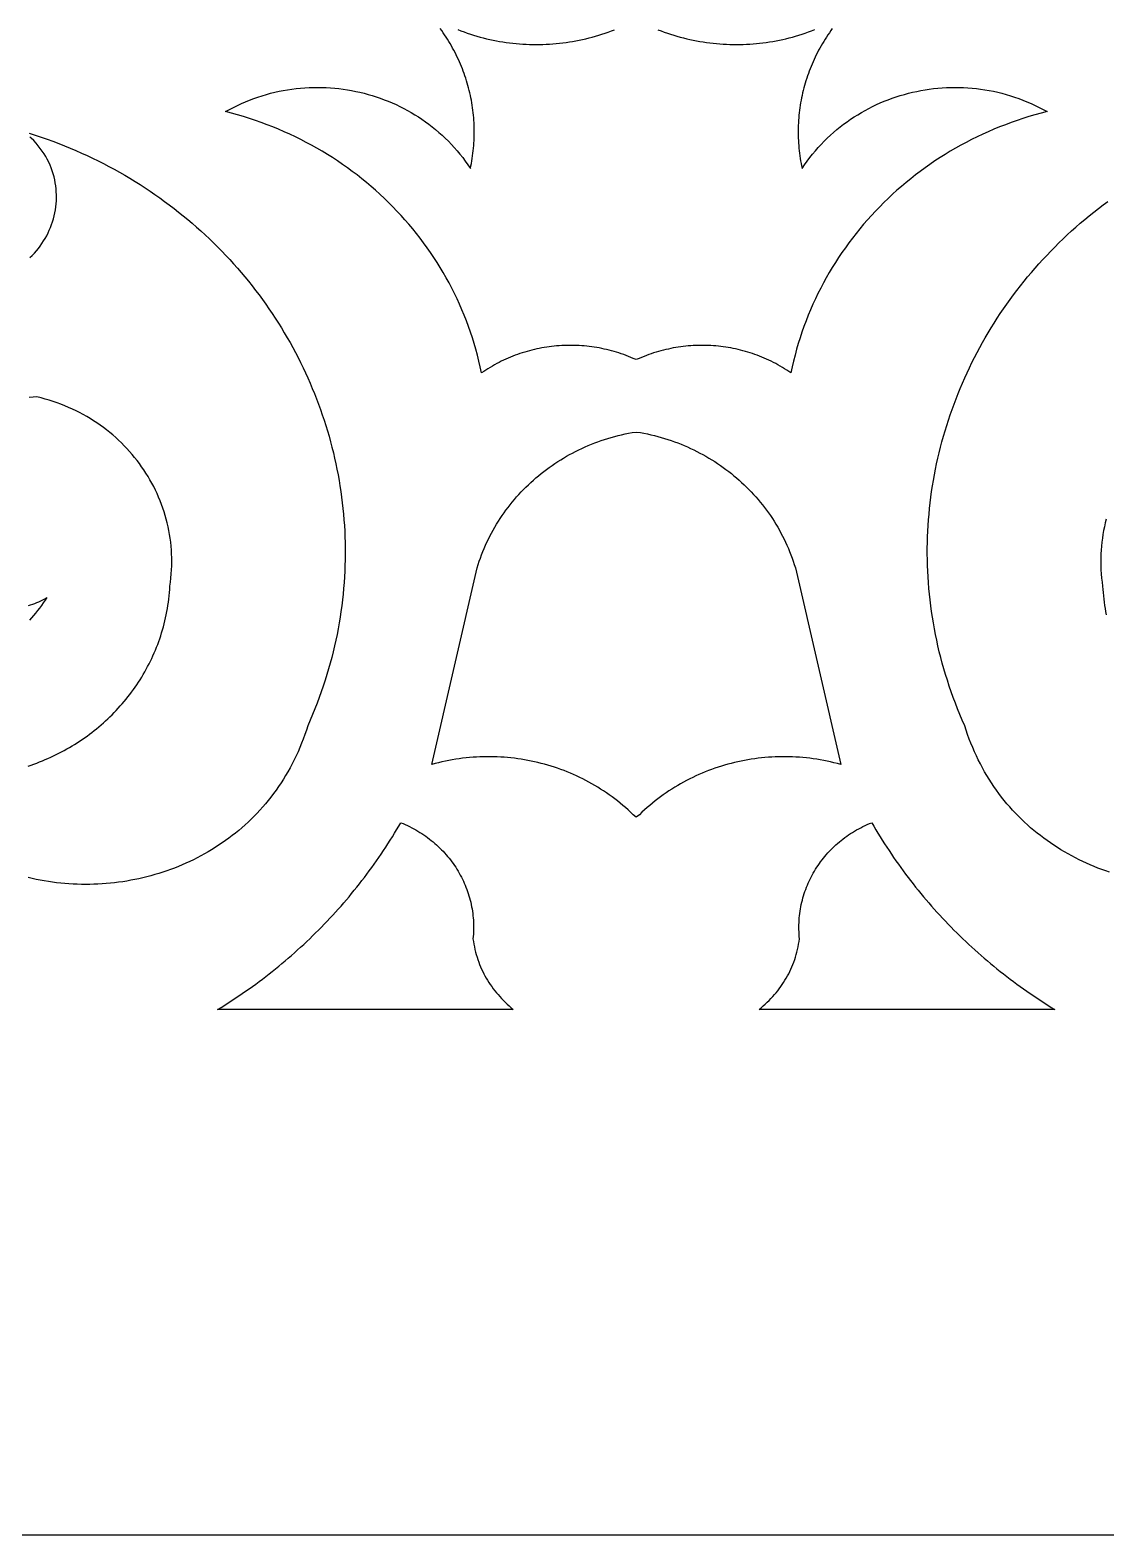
# Model space of a CAD drawing. Extents: x -167 to 167, y -60 to 60.
# Drawn here: x 60.3 to 101.3, y -60 to -2.7 of the extents above; entities that cross this region are included whole.
import ezdxf

# ---------------------------------------------------------------- set-up
doc = ezdxf.new("R2010")
doc.units = 0
doc.header["$MEASUREMENT"] = 0
doc.layers.add('LAYER_1', color=18, linetype='CONTINUOUS')

msp = doc.modelspace()

# ---------------------------------------------------------------- linework, layer by layer
at = {"layer": 'LAYER_1'}
for points in [[(166.732, -60), (166.732, 60), (-166.732, 60), (-166.732, -60)], [(83.526, -18.035), (83.66, -18.06), (83.793, -18.088), (83.925, -18.117), (84.056, -18.149), (84.187, -18.183), (84.316, -18.219), (84.445, -18.257), (84.572, -18.297), (84.699, -18.34), (84.824, -18.384), (84.949, -18.431), (85.072, -18.479), (85.195, -18.53), (85.316, -18.582), (85.436, -18.637), (85.555, -18.693), (85.673, -18.751), (85.789, -18.812), (85.905, -18.874), (86.019, -18.938), (86.132, -19.004), (86.244, -19.072), (86.354, -19.141), (86.463, -19.212), (86.57, -19.286), (86.677, -19.36), (86.782, -19.437), (86.885, -19.515), (86.987, -19.595), (87.087, -19.677), (87.186, -19.76), (87.284, -19.845), (87.38, -19.932), (87.474, -20.02), (87.567, -20.11), (87.658, -20.201), (87.748, -20.294), (87.835, -20.389), (87.922, -20.485), (88.006, -20.582), (88.089, -20.681), (88.17, -20.781), (88.249, -20.883), (88.326, -20.986), (88.402, -21.09), (88.476, -21.196), (88.548, -21.303), (88.617, -21.412), (88.686, -21.522), (88.752, -21.633), (88.816, -21.745), (88.878, -21.859), (88.938, -21.974), (88.996, -22.09), (89.052, -22.207), (89.106, -22.325), (89.158, -22.445), (89.208, -22.565), (89.256, -22.687), (89.301, -22.81), (89.344, -22.934), (89.385, -23.059), (89.424, -23.185), (91.157, -30.671), (91.027, -30.635), (90.896, -30.602), (90.765, -30.571), (90.634, -30.543), (90.503, -30.516), (90.371, -30.492), (90.24, -30.47), (90.108, -30.451), (89.976, -30.433), (89.844, -30.418), (89.712, -30.405), (89.58, -30.394), (89.449, -30.386), (89.317, -30.379), (89.185, -30.375), (89.053, -30.373), (88.921, -30.373), (88.79, -30.375), (88.659, -30.379), (88.528, -30.386), (88.397, -30.394), (88.266, -30.405), (88.136, -30.418), (88.006, -30.433), (87.876, -30.45), (87.747, -30.469), (87.618, -30.49), (87.49, -30.514), (87.362, -30.539), (87.235, -30.566), (87.108, -30.596), (86.981, -30.627), (86.855, -30.661), (86.73, -30.696), (86.606, -30.734), (86.482, -30.774), (86.358, -30.815), (86.236, -30.859), (86.114, -30.905), (85.993, -30.952), (85.873, -31.002), (85.753, -31.053), (85.635, -31.107), (85.517, -31.163), (85.4, -31.22), (85.285, -31.28), (85.056, -31.404), (84.943, -31.469), (84.831, -31.537), (84.721, -31.606), (84.611, -31.677), (84.502, -31.749), (84.395, -31.824), (84.289, -31.901), (84.184, -31.979), (84.08, -32.06), (83.978, -32.142), (83.877, -32.226), (83.777, -32.312), (83.679, -32.4), (83.581, -32.489), (83.486, -32.581), (83.365, -32.674), (83.245, -32.581), (83.149, -32.489), (83.052, -32.4), (82.954, -32.312), (82.854, -32.226), (82.753, -32.142), (82.65, -32.06), (82.547, -31.979), (82.442, -31.901), (82.336, -31.824), (82.228, -31.749), (82.12, -31.677), (82.01, -31.606), (81.899, -31.537), (81.788, -31.469), (81.675, -31.404), (81.446, -31.28), (81.33, -31.22), (81.213, -31.163), (81.096, -31.107), (80.977, -31.053), (80.858, -31.002), (80.738, -30.952), (80.617, -30.905), (80.495, -30.859), (80.372, -30.815), (80.249, -30.774), (80.125, -30.734), (80, -30.696), (79.875, -30.661), (79.749, -30.627), (79.623, -30.596), (79.496, -30.566), (79.369, -30.539), (79.241, -30.514), (79.112, -30.49), (78.984, -30.469), (78.854, -30.45), (78.725, -30.433), (78.595, -30.418), (78.464, -30.405), (78.334, -30.394), (78.203, -30.386), (78.072, -30.379), (77.941, -30.375), (77.809, -30.373), (77.678, -30.373), (77.546, -30.375), (77.414, -30.379), (77.282, -30.386), (77.15, -30.394), (77.018, -30.405), (76.886, -30.418), (76.754, -30.433), (76.623, -30.451), (76.491, -30.47), (76.359, -30.492), (76.228, -30.516), (76.097, -30.543), (75.966, -30.571), (75.835, -30.602), (75.704, -30.635), (75.574, -30.671), (77.306, -23.185), (77.345, -23.059), (77.386, -22.934), (77.43, -22.81), (77.475, -22.687), (77.523, -22.565), (77.572, -22.445), (77.624, -22.325), (77.678, -22.207), (77.734, -22.09), (77.793, -21.974), (77.853, -21.859), (77.915, -21.745), (77.979, -21.633), (78.045, -21.522), (78.113, -21.412), (78.183, -21.303), (78.255, -21.196), (78.329, -21.09), (78.404, -20.986), (78.482, -20.883), (78.561, -20.781), (78.642, -20.681), (78.725, -20.582), (78.809, -20.485), (78.895, -20.389), (78.983, -20.294), (79.073, -20.201), (79.164, -20.11), (79.257, -20.02), (79.351, -19.932), (79.447, -19.845), (79.544, -19.76), (79.643, -19.677), (79.744, -19.595), (79.846, -19.515), (79.949, -19.437), (80.054, -19.36), (80.16, -19.286), (80.268, -19.212), (80.377, -19.141), (80.487, -19.072), (80.599, -19.004), (80.712, -18.938), (80.826, -18.874), (80.941, -18.812), (81.058, -18.751), (81.176, -18.693), (81.295, -18.637), (81.415, -18.582), (81.536, -18.53), (81.659, -18.479), (81.782, -18.431), (81.906, -18.384), (82.032, -18.34), (82.159, -18.297), (82.286, -18.257), (82.415, -18.219), (82.544, -18.183), (82.674, -18.149), (82.806, -18.117), (82.938, -18.088), (83.071, -18.06), (83.204, -18.035), (83.365, -18.013)], [(74.483, -32.921), (74.567, -32.957), (74.651, -32.995), (74.733, -33.035), (74.814, -33.076), (74.894, -33.118), (74.973, -33.162), (75.05, -33.207), (75.127, -33.254), (75.202, -33.302), (75.276, -33.351), (75.349, -33.401), (75.421, -33.453), (75.492, -33.507), (75.561, -33.561), (75.629, -33.617), (75.696, -33.674), (75.761, -33.732), (75.825, -33.791), (75.888, -33.851), (75.95, -33.913), (76.01, -33.976), (76.069, -34.039), (76.126, -34.104), (76.182, -34.17), (76.237, -34.237), (76.29, -34.304), (76.342, -34.373), (76.393, -34.443), (76.442, -34.513), (76.489, -34.585), (76.535, -34.657), (76.58, -34.73), (76.623, -34.804), (76.664, -34.879), (76.705, -34.955), (76.743, -35.031), (76.78, -35.109), (76.815, -35.186), (76.849, -35.265), (76.881, -35.344), (76.912, -35.424), (76.941, -35.505), (76.968, -35.586), (76.993, -35.668), (77.017, -35.75), (77.04, -35.833), (77.06, -35.916), (77.079, -36), (77.096, -36.084), (77.112, -36.169), (77.125, -36.254), (77.137, -36.34), (77.147, -36.426), (77.156, -36.512), (77.162, -36.599), (77.167, -36.686), (77.169, -36.774), (77.17, -36.861), (77.17, -36.949), (77.167, -37.037), (77.162, -37.125), (77.156, -37.214), (77.147, -37.303), (77.163, -37.408), (77.18, -37.511), (77.2, -37.613), (77.222, -37.713), (77.246, -37.812), (77.273, -37.909), (77.301, -38.005), (77.332, -38.099), (77.365, -38.192), (77.399, -38.283), (77.436, -38.373), (77.475, -38.462), (77.517, -38.549), (77.56, -38.635), (77.605, -38.72), (77.652, -38.804), (77.702, -38.886), (77.753, -38.967), (77.807, -39.048), (77.862, -39.127), (77.92, -39.205), (77.979, -39.282), (78.041, -39.358), (78.104, -39.432), (78.169, -39.506), (78.237, -39.58), (78.306, -39.652), (78.377, -39.723), (78.45, -39.793), (78.525, -39.863), (78.602, -39.932), (78.681, -40), (67.422, -39.999), (67.558, -39.916), (67.693, -39.831), (67.827, -39.746), (67.961, -39.659), (68.094, -39.572), (68.226, -39.483), (68.358, -39.394), (68.488, -39.303), (68.618, -39.212), (68.747, -39.12), (68.875, -39.027), (69.003, -38.932), (69.129, -38.837), (69.255, -38.741), (69.38, -38.645), (69.504, -38.547), (69.628, -38.448), (69.75, -38.349), (69.872, -38.248), (69.993, -38.147), (70.113, -38.044), (70.232, -37.941), (70.35, -37.837), (70.467, -37.732), (70.584, -37.627), (70.7, -37.52), (70.814, -37.413), (70.928, -37.304), (71.041, -37.195), (71.153, -37.085), (71.265, -36.975), (71.375, -36.863), (71.484, -36.751), (71.593, -36.637), (71.7, -36.523), (71.807, -36.408), (71.913, -36.293), (72.018, -36.176), (72.121, -36.059), (72.224, -35.941), (72.326, -35.822), (72.427, -35.703), (72.527, -35.582), (72.626, -35.461), (72.725, -35.339), (72.822, -35.217), (72.918, -35.093), (73.013, -34.969), (73.107, -34.844), (73.2, -34.719), (73.293, -34.592), (73.384, -34.465), (73.474, -34.337), (73.563, -34.209), (73.651, -34.08), (73.738, -33.95), (73.824, -33.819), (73.909, -33.688), (73.993, -33.556), (74.076, -33.423), (74.158, -33.29), (74.239, -33.156), (74.319, -33.021), (74.398, -32.886)], [(92.412, -33.021), (92.492, -33.156), (92.572, -33.29), (92.654, -33.423), (92.737, -33.556), (92.821, -33.688), (92.906, -33.819), (92.992, -33.95), (93.08, -34.08), (93.168, -34.209), (93.257, -34.337), (93.347, -34.465), (93.438, -34.592), (93.53, -34.719), (93.624, -34.844), (93.718, -34.969), (93.813, -35.093), (93.909, -35.217), (94.006, -35.339), (94.104, -35.461), (94.203, -35.582), (94.303, -35.703), (94.404, -35.822), (94.506, -35.941), (94.609, -36.059), (94.713, -36.176), (94.818, -36.293), (94.924, -36.408), (95.03, -36.523), (95.138, -36.637), (95.246, -36.751), (95.356, -36.863), (95.466, -36.975), (95.577, -37.085), (95.689, -37.195), (95.802, -37.304), (95.916, -37.413), (96.031, -37.52), (96.147, -37.627), (96.263, -37.732), (96.381, -37.837), (96.499, -37.941), (96.618, -38.044), (96.738, -38.147), (96.859, -38.248), (96.981, -38.349), (97.103, -38.448), (97.226, -38.547), (97.351, -38.645), (97.476, -38.741), (97.601, -38.837), (97.728, -38.932), (97.855, -39.027), (97.984, -39.12), (98.113, -39.212), (98.242, -39.303), (98.373, -39.394), (98.504, -39.483), (98.637, -39.572), (98.77, -39.659), (98.903, -39.746), (99.038, -39.831), (99.173, -39.916), (99.309, -39.999), (88.05, -40), (88.128, -39.932), (88.205, -39.863), (88.28, -39.793), (88.354, -39.723), (88.425, -39.652), (88.494, -39.58), (88.561, -39.506), (88.627, -39.432), (88.69, -39.358), (88.752, -39.282), (88.811, -39.205), (88.869, -39.127), (88.924, -39.048), (88.977, -38.967), (89.029, -38.886), (89.078, -38.804), (89.126, -38.72), (89.171, -38.635), (89.214, -38.549), (89.255, -38.462), (89.294, -38.373), (89.331, -38.283), (89.366, -38.192), (89.399, -38.099), (89.429, -38.005), (89.458, -37.909), (89.484, -37.812), (89.509, -37.713), (89.531, -37.613), (89.55, -37.511), (89.568, -37.408), (89.584, -37.303), (89.575, -37.214), (89.569, -37.125), (89.564, -37.037), (89.561, -36.949), (89.56, -36.861), (89.561, -36.774), (89.564, -36.686), (89.569, -36.599), (89.575, -36.512), (89.584, -36.426), (89.594, -36.34), (89.605, -36.254), (89.619, -36.169), (89.634, -36.084), (89.652, -36), (89.67, -35.916), (89.691, -35.833), (89.713, -35.75), (89.737, -35.668), (89.763, -35.586), (89.79, -35.505), (89.819, -35.424), (89.85, -35.344), (89.882, -35.265), (89.915, -35.186), (89.951, -35.109), (89.988, -35.031), (90.026, -34.955), (90.066, -34.879), (90.108, -34.804), (90.151, -34.73), (90.195, -34.657), (90.241, -34.585), (90.289, -34.513), (90.338, -34.443), (90.388, -34.373), (90.44, -34.304), (90.494, -34.237), (90.548, -34.17), (90.604, -34.104), (90.662, -34.039), (90.721, -33.976), (90.781, -33.913), (90.843, -33.851), (90.905, -33.791), (90.97, -33.732), (91.035, -33.674), (91.102, -33.617), (91.17, -33.561), (91.239, -33.507), (91.31, -33.453), (91.381, -33.401), (91.454, -33.351), (91.528, -33.302), (91.604, -33.254), (91.68, -33.207), (91.758, -33.162), (91.837, -33.118), (91.917, -33.076), (91.998, -33.035), (92.08, -32.995), (92.163, -32.957), (92.248, -32.921), (92.333, -32.886)]]:
    msp.add_lwpolyline(points, close=True, dxfattribs=at)
for points in [[(90.833, -2.653), (90.775, -2.733), (90.719, -2.814), (90.663, -2.895), (90.609, -2.977), (90.556, -3.059), (90.505, -3.142), (90.454, -3.226), (90.405, -3.311), (90.358, -3.396), (90.311, -3.481), (90.266, -3.567), (90.222, -3.654), (90.18, -3.741), (90.139, -3.829), (90.099, -3.917), (90.06, -4.006), (90.023, -4.095), (89.987, -4.184), (89.953, -4.274), (89.919, -4.365), (89.887, -4.456), (89.857, -4.547), (89.828, -4.639), (89.8, -4.731), (89.773, -4.823), (89.748, -4.916), (89.724, -5.009), (89.702, -5.102), (89.681, -5.196), (89.661, -5.29), (89.643, -5.384), (89.626, -5.479), (89.611, -5.573), (89.596, -5.668), (89.584, -5.764), (89.572, -5.859), (89.562, -5.955), (89.554, -6.05), (89.547, -6.146), (89.541, -6.242), (89.537, -6.339), (89.534, -6.435), (89.532, -6.531), (89.532, -6.628), (89.534, -6.724), (89.536, -6.821), (89.541, -6.918), (89.546, -7.015), (89.553, -7.111), (89.562, -7.208), (89.572, -7.305), (89.584, -7.402), (89.596, -7.498), (89.611, -7.595), (89.627, -7.691), (89.644, -7.788), (89.663, -7.884), (89.683, -7.981), (89.778, -7.84), (89.875, -7.703), (89.976, -7.568), (90.08, -7.437), (90.186, -7.309), (90.295, -7.184), (90.407, -7.062), (90.522, -6.943), (90.639, -6.828), (90.759, -6.715), (90.881, -6.606), (91.006, -6.5), (91.133, -6.397), (91.262, -6.298), (91.394, -6.201), (91.527, -6.108), (91.662, -6.019), (91.8, -5.932), (91.939, -5.849), (92.08, -5.769), (92.223, -5.693), (92.368, -5.62), (92.514, -5.55), (92.661, -5.484), (92.811, -5.421), (92.961, -5.362), (93.113, -5.306), (93.266, -5.253), (93.42, -5.204), (93.576, -5.159), (93.732, -5.117), (93.889, -5.079), (94.048, -5.044), (94.207, -5.013), (94.367, -4.985), (94.527, -4.961), (94.688, -4.94), (94.85, -4.924), (95.012, -4.91), (95.175, -4.901), (95.337, -4.895), (95.501, -4.893), (95.664, -4.895), (95.827, -4.9), (95.991, -4.909), (96.154, -4.922), (96.318, -4.938), (96.481, -4.959), (96.644, -4.983), (96.807, -5.011), (96.969, -5.043), (97.131, -5.079), (97.292, -5.119), (97.453, -5.162), (97.613, -5.21), (97.772, -5.261), (97.931, -5.317), (98.089, -5.376), (98.246, -5.439), (98.401, -5.506), (98.556, -5.578), (98.71, -5.653), (98.862, -5.733), (99.013, -5.816), (98.78, -5.876), (98.55, -5.939), (98.321, -6.007), (98.094, -6.078), (97.868, -6.153), (97.645, -6.231), (97.424, -6.313), (97.204, -6.399), (96.987, -6.488), (96.772, -6.581), (96.559, -6.677), (96.348, -6.777), (96.139, -6.88), (95.932, -6.986), (95.728, -7.096), (95.526, -7.209), (95.326, -7.326), (95.129, -7.445), (94.934, -7.568), (94.742, -7.694), (94.552, -7.823), (94.364, -7.955), (94.179, -8.09), (93.997, -8.228), (93.817, -8.369), (93.64, -8.513), (93.466, -8.66), (93.294, -8.809), (93.125, -8.962), (92.959, -9.117), (92.796, -9.275), (92.636, -9.435), (92.478, -9.599), (92.324, -9.764), (92.173, -9.933), (92.024, -10.104), (91.879, -10.277), (91.737, -10.453), (91.598, -10.631), (91.462, -10.812), (91.329, -10.995), (91.2, -11.18), (91.074, -11.368), (90.951, -11.557), (90.832, -11.749), (90.716, -11.943), (90.604, -12.14), (90.495, -12.338), (90.389, -12.538), (90.287, -12.741), (90.189, -12.945), (90.095, -13.151), (90.004, -13.359), (89.916, -13.569), (89.833, -13.781), (89.753, -13.994), (89.677, -14.21), (89.605, -14.426), (89.537, -14.645), (89.473, -14.865), (89.413, -15.087), (89.357, -15.31), (89.304, -15.535), (89.256, -15.761), (89.176, -15.707), (89.094, -15.653), (89.012, -15.602), (88.929, -15.551), (88.846, -15.502), (88.761, -15.455), (88.676, -15.409), (88.591, -15.364), (88.505, -15.321), (88.418, -15.28), (88.331, -15.239), (88.243, -15.201), (88.154, -15.164), (88.065, -15.128), (87.976, -15.093), (87.886, -15.061), (87.795, -15.029), (87.704, -14.999), (87.613, -14.971), (87.521, -14.944), (87.429, -14.919), (87.337, -14.895), (87.244, -14.872), (87.151, -14.851), (87.057, -14.832), (86.964, -14.814), (86.87, -14.797), (86.775, -14.782), (86.681, -14.769), (86.586, -14.757), (86.492, -14.746), (86.397, -14.737), (86.301, -14.73), (86.206, -14.724), (86.111, -14.719), (86.015, -14.716), (85.92, -14.714), (85.824, -14.714), (85.729, -14.716), (85.633, -14.719), (85.538, -14.723), (85.442, -14.73), (85.347, -14.737), (85.251, -14.746), (85.156, -14.757), (85.061, -14.769), (84.966, -14.783), (84.871, -14.798), (84.776, -14.814), (84.682, -14.833), (84.588, -14.853), (84.494, -14.874), (84.4, -14.897), (84.306, -14.921), (84.213, -14.947), (84.12, -14.974), (84.028, -15.003), (83.936, -15.034), (83.844, -15.066), (83.752, -15.1), (83.661, -15.135), (83.571, -15.172), (83.481, -15.21), (83.365, -15.25), (83.25, -15.21), (83.16, -15.172), (83.069, -15.135), (82.978, -15.1), (82.887, -15.066), (82.795, -15.034), (82.703, -15.003), (82.61, -14.974), (82.518, -14.947), (82.424, -14.921), (82.331, -14.897), (82.237, -14.874), (82.143, -14.853), (82.049, -14.833), (81.954, -14.814), (81.86, -14.798), (81.765, -14.783), (81.67, -14.769), (81.575, -14.757), (81.479, -14.746), (81.384, -14.737), (81.289, -14.73), (81.193, -14.723), (81.097, -14.719), (81.002, -14.716), (80.906, -14.714), (80.811, -14.714), (80.715, -14.716), (80.62, -14.719), (80.525, -14.724), (80.429, -14.73), (80.334, -14.737), (80.239, -14.746), (80.144, -14.757), (80.05, -14.769), (79.955, -14.782), (79.861, -14.797), (79.767, -14.814), (79.673, -14.832), (79.58, -14.851), (79.487, -14.872), (79.394, -14.895), (79.302, -14.919), (79.209, -14.944), (79.118, -14.971), (79.026, -14.999), (78.936, -15.029), (78.845, -15.061), (78.755, -15.093), (78.666, -15.128), (78.577, -15.164), (78.488, -15.201), (78.4, -15.239), (78.313, -15.28), (78.226, -15.321), (78.14, -15.364), (78.054, -15.409), (77.969, -15.455), (77.885, -15.502), (77.802, -15.551), (77.719, -15.602), (77.636, -15.653), (77.555, -15.707), (77.474, -15.761), (77.426, -15.535), (77.374, -15.31), (77.318, -15.087), (77.258, -14.865), (77.194, -14.645), (77.125, -14.426), (77.053, -14.21), (76.978, -13.994), (76.898, -13.781), (76.814, -13.569), (76.727, -13.359), (76.636, -13.151), (76.541, -12.945), (76.443, -12.741), (76.341, -12.538), (76.236, -12.338), (76.127, -12.14), (76.015, -11.943), (75.899, -11.749), (75.779, -11.557), (75.657, -11.368), (75.531, -11.18), (75.401, -10.995), (75.269, -10.812), (75.133, -10.631), (74.994, -10.453), (74.852, -10.277), (74.706, -10.104), (74.558, -9.933), (74.407, -9.764), (74.252, -9.599), (74.095, -9.435), (73.935, -9.275), (73.772, -9.117), (73.606, -8.962), (73.437, -8.809), (73.265, -8.66), (73.091, -8.513), (72.914, -8.369), (72.734, -8.228), (72.552, -8.09), (72.367, -7.955), (72.179, -7.823), (71.989, -7.694), (71.797, -7.568), (71.602, -7.445), (71.404, -7.326), (71.205, -7.209), (71.003, -7.096), (70.798, -6.986), (70.592, -6.88), (70.383, -6.777), (70.172, -6.677), (69.959, -6.581), (69.744, -6.488), (69.526, -6.399), (69.307, -6.313), (69.086, -6.231), (68.862, -6.153), (68.637, -6.078), (68.41, -6.007), (68.181, -5.939), (67.95, -5.876), (67.718, -5.816), (67.869, -5.733), (68.021, -5.653), (68.175, -5.578), (68.329, -5.506), (68.485, -5.439), (68.642, -5.376), (68.8, -5.317), (68.958, -5.261), (69.118, -5.21), (69.278, -5.162), (69.438, -5.119), (69.6, -5.079), (69.762, -5.043), (69.924, -5.011), (70.087, -4.983), (70.25, -4.959), (70.413, -4.938), (70.576, -4.922), (70.74, -4.909), (70.903, -4.9), (71.067, -4.895), (71.23, -4.893), (71.393, -4.895), (71.556, -4.901), (71.719, -4.91), (71.881, -4.924), (72.043, -4.94), (72.204, -4.961), (72.364, -4.985), (72.524, -5.013), (72.683, -5.044), (72.841, -5.079), (72.999, -5.117), (73.155, -5.159), (73.311, -5.204), (73.465, -5.253), (73.618, -5.306), (73.77, -5.362), (73.92, -5.421), (74.069, -5.484), (74.217, -5.55), (74.363, -5.62), (74.508, -5.693), (74.65, -5.769), (74.792, -5.849), (74.931, -5.932), (75.068, -6.019), (75.204, -6.108), (75.337, -6.201), (75.469, -6.298), (75.598, -6.397), (75.725, -6.5), (75.849, -6.606), (75.971, -6.715), (76.091, -6.828), (76.209, -6.943), (76.323, -7.062), (76.435, -7.184), (76.545, -7.309), (76.651, -7.437), (76.755, -7.568), (76.855, -7.703), (76.953, -7.84), (77.048, -7.981), (77.068, -7.884), (77.087, -7.788), (77.104, -7.691), (77.12, -7.595), (77.134, -7.498), (77.147, -7.402), (77.159, -7.305), (77.169, -7.208), (77.177, -7.111), (77.184, -7.015), (77.19, -6.918), (77.194, -6.821), (77.197, -6.724), (77.198, -6.628), (77.198, -6.531), (77.197, -6.435), (77.194, -6.339), (77.19, -6.242), (77.184, -6.146), (77.177, -6.05), (77.168, -5.955), (77.158, -5.859), (77.147, -5.764), (77.134, -5.668), (77.12, -5.573), (77.105, -5.479), (77.088, -5.384), (77.069, -5.29), (77.05, -5.196), (77.029, -5.102), (77.006, -5.009), (76.983, -4.916), (76.957, -4.823), (76.931, -4.731), (76.903, -4.639), (76.874, -4.547), (76.843, -4.456), (76.811, -4.365), (76.778, -4.274), (76.744, -4.184), (76.708, -4.095), (76.67, -4.006), (76.632, -3.917), (76.592, -3.829), (76.551, -3.741), (76.508, -3.654), (76.465, -3.567), (76.419, -3.481), (76.373, -3.396), (76.325, -3.311), (76.276, -3.226), (76.226, -3.142), (76.174, -3.059), (76.122, -2.977), (76.067, -2.895), (76.012, -2.814), (75.955, -2.733), (75.897, -2.653)], [(76.568, -2.692), (76.688, -2.739), (76.808, -2.783), (76.929, -2.825), (77.05, -2.865), (77.172, -2.904), (77.294, -2.94), (77.417, -2.975), (77.541, -3.007), (77.664, -3.038), (77.788, -3.066), (77.913, -3.093), (78.038, -3.118), (78.163, -3.14), (78.288, -3.161), (78.414, -3.18), (78.54, -3.197), (78.666, -3.211), (78.792, -3.224), (78.919, -3.235), (79.045, -3.244), (79.172, -3.251), (79.299, -3.256), (79.426, -3.259), (79.553, -3.261), (79.679, -3.26), (79.806, -3.257), (79.933, -3.252), (80.06, -3.245), (80.187, -3.237), (80.313, -3.226), (80.44, -3.213), (80.566, -3.199), (80.692, -3.182), (80.818, -3.164), (80.943, -3.143), (81.069, -3.121), (81.194, -3.096), (81.319, -3.07), (81.443, -3.041), (81.567, -3.011), (81.691, -2.979), (81.814, -2.944), (81.936, -2.908), (82.059, -2.87), (82.18, -2.83), (82.302, -2.787), (82.422, -2.743), (82.542, -2.697)], [(84.188, -2.697), (84.309, -2.743), (84.429, -2.787), (84.55, -2.83), (84.672, -2.87), (84.794, -2.908), (84.917, -2.944), (85.04, -2.979), (85.164, -3.011), (85.288, -3.041), (85.412, -3.07), (85.537, -3.096), (85.662, -3.121), (85.787, -3.143), (85.913, -3.164), (86.039, -3.182), (86.165, -3.199), (86.291, -3.213), (86.417, -3.226), (86.544, -3.237), (86.671, -3.245), (86.798, -3.252), (86.924, -3.257), (87.051, -3.26), (87.178, -3.261), (87.305, -3.259), (87.432, -3.256), (87.559, -3.251), (87.686, -3.244), (87.812, -3.235), (87.939, -3.224), (88.065, -3.211), (88.191, -3.197), (88.317, -3.18), (88.443, -3.161), (88.568, -3.14), (88.693, -3.118), (88.818, -3.093), (88.942, -3.066), (89.066, -3.038), (89.19, -3.007), (89.313, -2.975), (89.436, -2.94), (89.559, -2.904), (89.68, -2.865), (89.802, -2.825), (89.923, -2.783), (90.043, -2.739), (90.162, -2.692)], [(60.243, -6.632), (60.472, -6.706), (60.7, -6.783), (60.925, -6.862), (61.149, -6.944), (61.371, -7.028), (61.591, -7.115), (61.809, -7.205), (62.025, -7.297), (62.239, -7.392), (62.452, -7.489), (62.662, -7.589), (62.871, -7.691), (63.078, -7.796), (63.283, -7.903), (63.485, -8.012), (63.686, -8.124), (63.885, -8.238), (64.082, -8.355), (64.277, -8.473), (64.47, -8.594), (64.66, -8.718), (64.849, -8.843), (65.036, -8.971), (65.22, -9.1), (65.403, -9.232), (65.583, -9.366), (65.762, -9.502), (65.938, -9.64), (66.112, -9.78), (66.284, -9.922), (66.454, -10.067), (66.621, -10.213), (66.787, -10.36), (66.95, -10.51), (67.111, -10.662), (67.27, -10.816), (67.427, -10.971), (67.581, -11.128), (67.733, -11.287), (67.883, -11.448), (68.03, -11.61), (68.176, -11.774), (68.319, -11.94), (68.459, -12.107), (68.598, -12.276), (68.734, -12.447), (68.867, -12.619), (68.999, -12.793), (69.127, -12.968), (69.254, -13.145), (69.378, -13.323), (69.5, -13.503), (69.619, -13.684), (69.736, -13.866), (69.85, -14.05), (69.962, -14.235), (70.072, -14.421), (70.179, -14.609), (70.283, -14.798), (70.385, -14.988), (70.485, -15.179), (70.581, -15.372), (70.676, -15.566), (70.768, -15.76), (70.857, -15.956), (70.943, -16.153), (71.028, -16.351), (71.109, -16.551), (71.188, -16.751), (71.264, -16.952), (71.337, -17.154), (71.408, -17.357), (71.477, -17.56), (71.542, -17.765), (71.605, -17.971), (71.665, -18.177), (71.722, -18.384), (71.777, -18.592), (71.829, -18.801), (71.878, -19.01), (71.925, -19.22), (71.968, -19.431), (72.009, -19.643), (72.047, -19.855), (72.082, -20.067), (72.115, -20.281), (72.144, -20.494), (72.171, -20.709), (72.195, -20.923), (72.216, -21.138), (72.234, -21.354), (72.249, -21.57), (72.261, -21.787), (72.271, -22.003), (72.277, -22.221), (72.28, -22.438), (72.281, -22.656), (72.278, -22.874), (72.273, -23.092), (72.264, -23.31), (72.253, -23.529), (72.238, -23.748), (72.221, -23.967), (72.2, -24.186), (72.176, -24.405), (72.15, -24.624), (72.12, -24.843), (72.087, -25.062), (72.051, -25.281), (72.011, -25.5), (71.969, -25.719), (71.924, -25.938), (71.875, -26.157), (71.823, -26.376), (71.768, -26.594), (71.71, -26.813), (71.649, -27.031), (71.584, -27.248), (71.516, -27.466), (71.445, -27.683), (71.371, -27.9), (71.293, -28.117), (71.212, -28.333), (71.128, -28.549), (71.041, -28.764), (70.95, -28.979), (70.856, -29.193), (70.801, -29.364), (70.743, -29.533), (70.683, -29.7), (70.619, -29.864), (70.553, -30.025), (70.484, -30.185), (70.412, -30.342), (70.338, -30.496), (70.261, -30.648), (70.181, -30.798), (70.098, -30.945), (70.013, -31.09), (69.926, -31.233), (69.836, -31.373), (69.744, -31.51), (69.649, -31.645), (69.552, -31.778), (69.453, -31.908), (69.352, -32.036), (69.248, -32.162), (69.142, -32.285), (69.034, -32.405), (68.924, -32.523), (68.812, -32.639), (68.698, -32.752), (68.582, -32.863), (68.465, -32.971), (68.345, -33.077), (68.224, -33.18), (68.101, -33.281), (67.976, -33.379), (67.849, -33.475), (67.721, -33.568), (67.591, -33.659), (67.46, -33.747), (67.327, -33.833), (67.193, -33.916), (67.057, -33.997), (66.92, -34.075), (66.782, -34.151), (66.643, -34.224), (66.502, -34.295), (66.36, -34.363), (66.217, -34.429), (66.072, -34.492), (65.927, -34.553), (65.781, -34.611), (65.633, -34.666), (65.485, -34.719), (65.336, -34.769), (65.186, -34.817), (65.035, -34.863), (64.884, -34.905), (64.732, -34.945), (64.579, -34.983), (64.425, -35.018), (64.271, -35.05), (64.116, -35.08), (63.961, -35.108), (63.806, -35.132), (63.65, -35.154), (63.493, -35.174), (63.337, -35.191), (63.18, -35.205), (63.022, -35.217), (62.865, -35.226), (62.708, -35.232), (62.55, -35.236), (62.392, -35.237), (62.235, -35.236), (62.077, -35.232), (61.919, -35.225), (61.762, -35.216), (61.604, -35.204), (61.447, -35.189), (61.29, -35.172), (61.134, -35.152), (60.977, -35.13), (60.822, -35.105), (60.666, -35.077), (60.511, -35.046), (60.357, -35.013), (60.203, -34.977)], [(60.276, -11.375), (60.361, -11.292), (60.443, -11.206), (60.521, -11.118), (60.595, -11.027), (60.666, -10.933), (60.733, -10.838), (60.796, -10.74), (60.856, -10.64), (60.912, -10.539), (60.964, -10.435), (61.013, -10.33), (61.058, -10.223), (61.098, -10.115), (61.135, -10.006), (61.168, -9.896), (61.197, -9.784), (61.222, -9.672), (61.243, -9.559), (61.259, -9.445), (61.272, -9.33), (61.28, -9.216), (61.284, -9.1), (61.284, -8.985), (61.279, -8.87), (61.271, -8.754), (61.257, -8.639), (61.24, -8.525), (61.218, -8.41), (61.191, -8.296), (61.16, -8.183), (61.124, -8.071), (61.084, -7.959), (61.039, -7.849), (60.989, -7.739), (60.934, -7.631), (60.875, -7.525), (60.811, -7.419), (60.742, -7.316), (60.669, -7.214), (60.59, -7.114), (60.506, -7.016), (60.418, -6.921), (60.324, -6.827), (60.275, -6.781)], [(101.395, -34.769), (101.246, -34.719), (101.097, -34.666), (100.95, -34.611), (100.804, -34.553), (100.658, -34.492), (100.514, -34.429), (100.371, -34.363), (100.229, -34.295), (100.088, -34.224), (99.949, -34.151), (99.81, -34.075), (99.673, -33.997), (99.538, -33.916), (99.403, -33.833), (99.271, -33.747), (99.139, -33.659), (99.01, -33.568), (98.882, -33.475), (98.755, -33.379), (98.63, -33.281), (98.507, -33.18), (98.386, -33.077), (98.266, -32.971), (98.148, -32.863), (98.032, -32.752), (97.918, -32.639), (97.806, -32.523), (97.697, -32.405), (97.589, -32.285), (97.483, -32.162), (97.379, -32.036), (97.278, -31.908), (97.178, -31.778), (97.082, -31.645), (96.987, -31.51), (96.895, -31.373), (96.805, -31.233), (96.717, -31.09), (96.632, -30.945), (96.55, -30.798), (96.47, -30.648), (96.393, -30.496), (96.318, -30.342), (96.247, -30.185), (96.178, -30.025), (96.111, -29.864), (96.048, -29.7), (95.987, -29.533), (95.93, -29.364), (95.875, -29.193), (95.781, -28.979), (95.69, -28.764), (95.603, -28.549), (95.518, -28.333), (95.438, -28.117), (95.36, -27.9), (95.286, -27.683), (95.214, -27.466), (95.147, -27.248), (95.082, -27.031), (95.021, -26.813), (94.962, -26.594), (94.907, -26.376), (94.856, -26.157), (94.807, -25.938), (94.762, -25.719), (94.719, -25.5), (94.68, -25.281), (94.644, -25.062), (94.611, -24.843), (94.581, -24.624), (94.554, -24.405), (94.531, -24.186), (94.51, -23.967), (94.492, -23.748), (94.478, -23.529), (94.466, -23.31), (94.458, -23.092), (94.452, -22.874), (94.45, -22.656), (94.45, -22.438), (94.454, -22.221), (94.46, -22.003), (94.469, -21.787), (94.482, -21.57), (94.497, -21.354), (94.515, -21.138), (94.536, -20.923), (94.56, -20.709), (94.586, -20.494), (94.616, -20.281), (94.648, -20.067), (94.684, -19.855), (94.722, -19.643), (94.762, -19.431), (94.806, -19.22), (94.852, -19.01), (94.902, -18.801), (94.954, -18.592), (95.008, -18.384), (95.066, -18.177), (95.126, -17.971), (95.189, -17.765), (95.254, -17.56), (95.322, -17.357), (95.393, -17.154), (95.467, -16.952), (95.543, -16.751), (95.622, -16.551), (95.703, -16.351), (95.787, -16.153), (95.874, -15.956), (95.963, -15.76), (96.055, -15.566), (96.149, -15.372), (96.246, -15.179), (96.346, -14.988), (96.448, -14.798), (96.552, -14.609), (96.659, -14.421), (96.768, -14.235), (96.88, -14.05), (96.995, -13.866), (97.112, -13.684), (97.231, -13.503), (97.353, -13.323), (97.477, -13.145), (97.603, -12.968), (97.732, -12.793), (97.863, -12.619), (97.997, -12.447), (98.133, -12.276), (98.271, -12.107), (98.412, -11.94), (98.555, -11.774), (98.7, -11.61), (98.848, -11.448), (98.998, -11.287), (99.15, -11.128), (99.304, -10.971), (99.461, -10.816), (99.62, -10.662), (99.781, -10.51), (99.944, -10.36), (100.109, -10.213), (100.277, -10.067), (100.447, -9.922), (100.619, -9.78), (100.793, -9.64), (100.969, -9.502), (101.147, -9.366), (101.328, -9.232)], [(60.207, -30.73), (60.317, -30.693), (60.426, -30.654), (60.534, -30.614), (60.642, -30.573), (60.749, -30.53), (60.855, -30.486), (60.961, -30.44), (61.066, -30.393), (61.17, -30.344), (61.273, -30.294), (61.376, -30.242), (61.478, -30.189), (61.579, -30.135), (61.679, -30.079), (61.778, -30.022), (61.877, -29.964), (61.974, -29.904), (62.071, -29.843), (62.167, -29.781), (62.262, -29.717), (62.355, -29.652), (62.448, -29.586), (62.54, -29.518), (62.631, -29.45), (62.721, -29.379), (62.81, -29.308), (62.898, -29.235), (62.985, -29.162), (63.07, -29.087), (63.155, -29.01), (63.239, -28.933), (63.321, -28.854), (63.402, -28.774), (63.482, -28.693), (63.561, -28.611), (63.639, -28.528), (63.715, -28.443), (63.79, -28.358), (63.864, -28.271), (63.937, -28.183), (64.008, -28.094), (64.078, -28.004), (64.147, -27.913), (64.214, -27.821), (64.28, -27.728), (64.345, -27.634), (64.408, -27.538), (64.47, -27.442), (64.531, -27.345), (64.59, -27.246), (64.647, -27.147), (64.703, -27.047), (64.758, -26.946), (64.811, -26.843), (64.862, -26.74), (64.912, -26.636), (64.961, -26.531), (65.008, -26.425), (65.053, -26.318), (65.097, -26.21), (65.139, -26.101), (65.179, -25.992), (65.218, -25.881), (65.255, -25.77), (65.29, -25.658), (65.324, -25.545), (65.355, -25.431), (65.386, -25.316), (65.414, -25.201), (65.441, -25.085), (65.465, -24.967), (65.488, -24.85), (65.509, -24.731), (65.529, -24.612), (65.546, -24.491), (65.562, -24.371), (65.575, -24.249), (65.587, -24.127), (65.597, -24.004), (65.604, -23.88), (65.626, -23.725), (65.644, -23.571), (65.658, -23.418), (65.668, -23.264), (65.675, -23.111), (65.677, -22.959), (65.676, -22.807), (65.671, -22.656), (65.663, -22.505), (65.65, -22.355), (65.634, -22.206), (65.615, -22.058), (65.592, -21.91), (65.566, -21.764), (65.536, -21.618), (65.502, -21.474), (65.465, -21.33), (65.425, -21.187), (65.382, -21.046), (65.335, -20.906), (65.285, -20.767), (65.232, -20.629), (65.175, -20.493), (65.115, -20.358), (65.053, -20.225), (64.987, -20.093), (64.918, -19.962), (64.846, -19.833), (64.771, -19.706), (64.693, -19.581), (64.612, -19.457), (64.529, -19.335), (64.442, -19.215), (64.353, -19.097), (64.261, -18.981), (64.166, -18.866), (64.068, -18.754), (63.968, -18.644), (63.865, -18.536), (63.76, -18.43), (63.652, -18.326), (63.541, -18.225), (63.428, -18.126), (63.313, -18.03), (63.195, -17.935), (63.074, -17.844), (62.952, -17.755), (62.827, -17.668), (62.699, -17.584), (62.57, -17.503), (62.438, -17.425), (62.304, -17.349), (62.168, -17.276), (62.03, -17.206), (61.89, -17.139), (61.747, -17.075), (61.603, -17.014), (61.457, -16.956), (61.308, -16.901), (61.158, -16.849), (61.006, -16.801), (60.852, -16.756), (60.697, -16.714), (60.539, -16.676), (60.392, -16.687), (60.247, -16.703)], [(101.265, -21.33), (101.229, -21.474), (101.195, -21.618), (101.165, -21.764), (101.139, -21.91), (101.116, -22.058), (101.096, -22.206), (101.08, -22.355), (101.068, -22.505), (101.06, -22.656), (101.055, -22.807), (101.053, -22.959), (101.056, -23.111), (101.062, -23.264), (101.073, -23.418), (101.087, -23.571), (101.104, -23.725), (101.126, -23.88), (101.134, -24.004), (101.144, -24.127), (101.156, -24.249), (101.169, -24.371), (101.185, -24.491), (101.202, -24.612), (101.221, -24.731), (101.242, -24.85), (101.265, -24.967)], [(60.221, -24.614), (60.3, -24.591), (60.379, -24.565), (60.457, -24.536), (60.535, -24.506), (60.612, -24.473), (60.689, -24.437), (60.765, -24.399), (60.841, -24.359), (60.916, -24.316), (60.849, -24.419), (60.78, -24.52), (60.71, -24.62), (60.638, -24.717), (60.566, -24.812), (60.491, -24.906), (60.416, -24.998), (60.339, -25.087), (60.261, -25.175)]]:
    msp.add_lwpolyline(points, dxfattribs=at)

doc.saveas('drawing.dxf')
